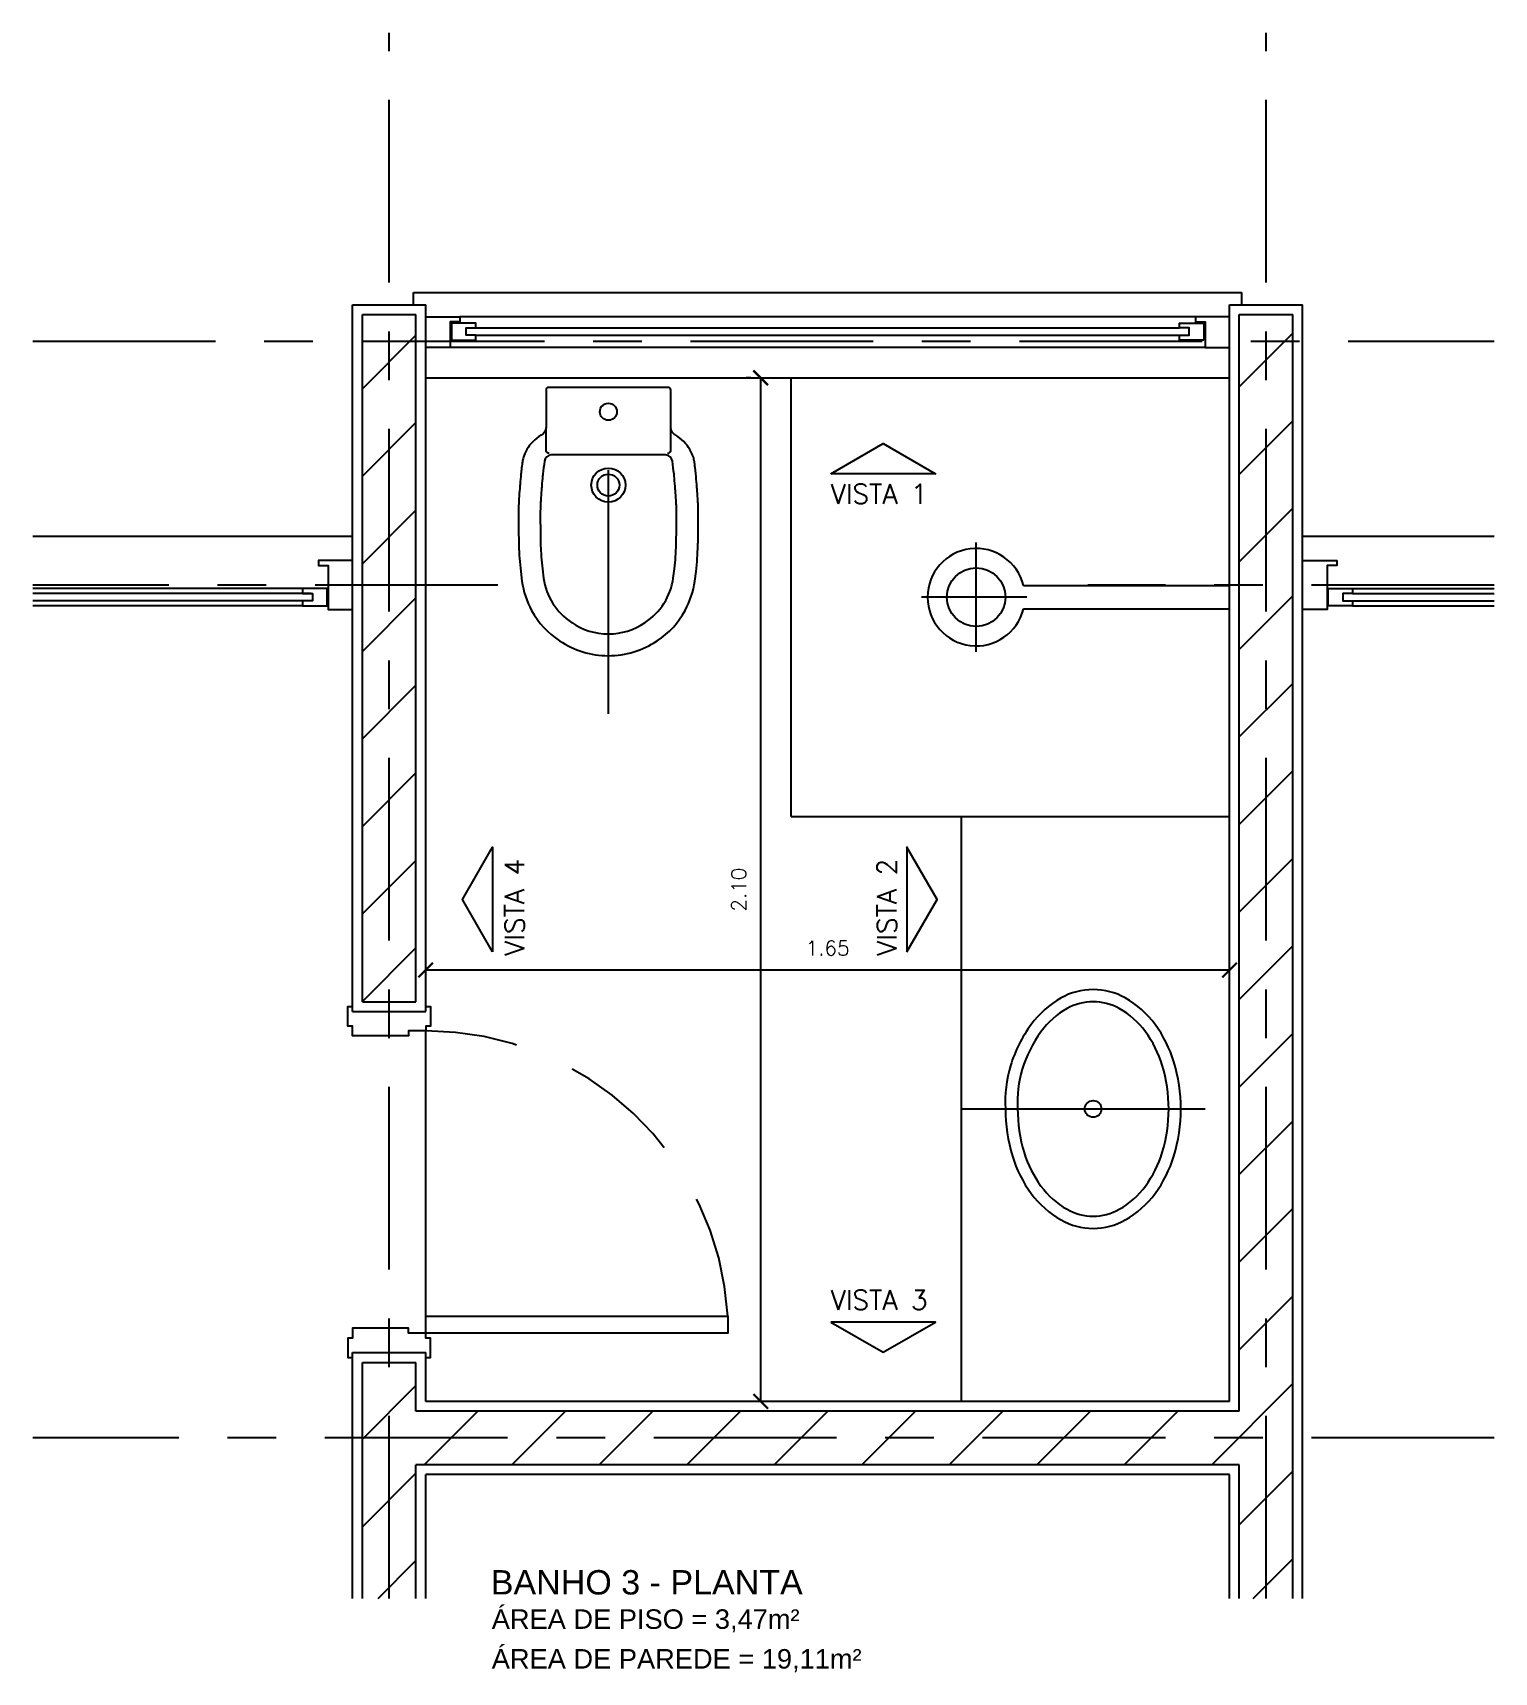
# Model space of a CAD drawing. Header units: millimetres. Extents: x 1 to 250, y 10 to 22.
# Drawn here: x 215.278 to 218.278, y 13.78 to 17.144 of the extents above; entities that cross this region are included whole.
import ezdxf

# ---------------------------------------------------------------- set-up
doc = ezdxf.new("R2010")
doc.units = ezdxf.units.MM
for name, pattern in [('CENTER', [0.6, 0.375, -0.075, 0.075, -0.075]), ('DASHDOT', [1, 0.5, -0.25, 0, -0.25]), ('HIDDEN', [0.375, 0.25, -0.125])]:
    doc.linetypes.add(name, pattern=pattern)
for name, color, linetype in [('ALV', 5, 'Continuous'), ('CAIX', 2, 'Continuous'), ('COTAS', 1, 'Continuous'), ('EIXOS', 141, 'CENTER'), ('HATCH', 8, 'Continuous'), ('LVISTA02', 1, 'Continuous'), ('NOTAS', 2, 'Continuous'), ('PEÇAS', 7, 'Continuous'), ('PEÇAS50', 8, 'Continuous'), ('REVEST', 2, 'Continuous')]:
    doc.layers.add(name, color=color, linetype=linetype)
doc.styles.add('60-20', font='romans.shx', dxfattribs={"height": 0.03})
doc.styles.add('60-50', font='romans.shx', dxfattribs={"height": 0.075})
doc.styles.add('80-20', font='romans.shx', dxfattribs={"height": 0.04})
doc.styles.add('ARIAL', font='arial.ttf', dxfattribs={"height": 0.05})
doc.dimstyles.new('20', dxfattribs={"dimtxt": 0.1, "dimasz": 0.075, "dimexe": 0.075, "dimexo": 0.05, "dimgap": 0.075, "dimtad": 1, "dimzin": 4, "dimdsep": 46, "dimtxsty": '60-50', "dimblk1": 'ARCHTICK', "dimblk2": 'ARCHTICK', "dimsah": 1, "dimcen": 2.5, "dimclrt": 3, "dimadec": 0, "dimazin": 0, "dimtfac": 1, "dimtmove": 2, "dimatfit": 3, "dimldrblk": 'ARCHTICK', "dimfxl": 1, "dimarcsym": 0})

# ---------------------------------------------------------------- blocks, each defined once
blk = doc.blocks.new('_ARCHTICK')
at = {"color": 0, "linetype": 'ByBlock', "const_width": 0.15}
blk.add_lwpolyline([(-0.5, -0.5), (0.5, 0.5)], dxfattribs=at)
blk = doc.blocks.new('*D150')
at = {"color": 0, "linetype": 'ByBlock'}
for p, q in [((216.0846, 15.2407), (216.0846, 15.2507)), ((217.7346, 15.2407), (217.7346, 15.2507)), ((216.0846, 15.2207), (217.7346, 15.2207))]:
    blk.add_line(p, q, dxfattribs=at)
at = {"layer": 'DEFPOINTS', "color": 0, "linetype": 'ByBlock'}
for p in [(216.0846, 15.2207), (217.7346, 15.2207), (217.7346, 15.2207)]:
    blk.add_point(p, dxfattribs=at)
at = {"color": 0, "linetype": 'ByBlock', "xscale": 0.03, "yscale": 0.03, "zscale": 0.03, "rotation": 180}
blk.add_blockref('_ARCHTICK', (216.0846, 15.2207), dxfattribs=at)
at = {"color": 0, "linetype": 'ByBlock', "xscale": 0.03, "yscale": 0.03, "zscale": 0.03}
blk.add_blockref('_ARCHTICK', (217.7346, 15.2207), dxfattribs=at)
at = {"color": 3, "linetype": 'ByBlock', "insert": (216.9096, 15.2657), "char_height": 0.03, "attachment_point": 5, "style": '60-20'}
blk.add_mtext('1.65', dxfattribs=at)
blk = doc.blocks.new('*D151')
at = {"color": 0, "linetype": 'ByBlock'}
for p, q in [((216.7522, 16.4356), (216.7422, 16.4356)), ((216.7722, 14.3356), (216.7722, 16.4356)), ((216.7522, 14.3356), (216.7422, 14.3356))]:
    blk.add_line(p, q, dxfattribs=at)
at = {"layer": 'DEFPOINTS', "color": 0, "linetype": 'ByBlock'}
for p in [(216.7722, 16.4356), (216.7722, 16.4356), (216.7722, 14.3356)]:
    blk.add_point(p, dxfattribs=at)
at = {"color": 0, "linetype": 'ByBlock', "xscale": 0.03, "yscale": 0.03, "zscale": 0.03}
for p, rotation in [((216.7722, 16.4356), 90), ((216.7722, 14.3356), 270)]:
    blk.add_blockref('_ARCHTICK', p, dxfattribs=dict(at, rotation=rotation))
at = {"color": 3, "linetype": 'ByBlock', "insert": (216.7272, 15.3856), "char_height": 0.03, "attachment_point": 5, "rotation": 90, "style": '60-20'}
blk.add_mtext('2.10', dxfattribs=at)

msp = doc.modelspace()

# ---------------------------------------------------------------- hatches: boundary and pattern name
at = {"layer": 'HATCH'}
h = msp.add_hatch(dxfattribs=at)
h.set_pattern_fill('ANSI31', color=256, scale=0.04, style=0)
h.paths.add_polyline_path([(216.0646, 16.5656), (215.9546, 16.5656), (215.9546, 15.1556), (216.0646, 15.1556)])
h.paths.add_polyline_path([(217.8646, 16.5656), (217.7546, 16.5656), (217.7546, 14.3156), (216.0646, 14.3156), (216.0646, 14.4156), (215.9546, 14.4156), (215.9546, 13.931), (216.0646, 13.931), (216.0646, 14.2056), (217.7546, 14.2056), (217.7546, 13.931), (217.8646, 13.931)])

# ---------------------------------------------------------------- linework, layer by layer
at = {"layer": 'ALV'}
for p, q in [((215.9546, 16.5656), (216.0646, 16.5656)), ((215.9546, 15.1556), (215.9546, 16.5656)), ((216.0646, 15.1556), (216.0646, 16.5656)), ((217.7546, 16.5656), (217.8646, 16.5656)), ((217.7546, 14.3156), (217.7546, 16.5656)), ((217.8646, 13.931), (217.8646, 16.5656)), ((215.9546, 15.1556), (216.0646, 15.1556)), ((215.9546, 14.4156), (216.0646, 14.4156)), ((215.9546, 13.931), (215.9546, 14.4156)), ((216.0646, 14.3156), (216.0646, 14.4156)), ((217.7546, 14.3156), (216.0646, 14.3156)), ((217.7546, 14.2056), (216.0646, 14.2056)), ((216.0646, 13.931), (216.0646, 14.2056)), ((217.7546, 13.931), (217.7546, 14.2056))]:
    msp.add_line(p, q, dxfattribs=at)
at = {"layer": 'CAIX', "color": 1}
for p, q in [((217.6646, 16.5606), (216.1546, 16.5606)), ((217.6846, 16.4979), (216.1346, 16.4979)), ((215.8321, 16.0031), (215.2782, 16.0031)), ((217.9871, 16.0031), (218.2778, 16.0031)), ((215.8321, 15.9681), (215.2782, 15.9681)), ((217.9871, 15.9681), (218.2778, 15.9681))]:
    msp.add_line(p, q, dxfattribs=at)
at = {"layer": 'CAIX'}
for p, q in [((216.1874, 16.5381), (217.6319, 16.5381)), ((216.1874, 16.5231), (217.6319, 16.5231)), ((215.8496, 15.9931), (215.2782, 15.9931)), ((215.8496, 15.9781), (215.2782, 15.9781)), ((217.9871, 15.9931), (218.2778, 15.9931)), ((217.9871, 15.9781), (218.2778, 15.9781))]:
    msp.add_line(p, q, dxfattribs=at)
for points in [[(216.0846, 16.5606), (216.1546, 16.5606), (216.1546, 16.5506), (216.1346, 16.5506), (216.1346, 16.4979), (216.0846, 16.4979)], [(217.7346, 16.5606), (217.6646, 16.5606), (217.6646, 16.5506), (217.6846, 16.5506), (217.6846, 16.4979), (217.7346, 16.4979)], [(215.9346, 16.0606), (215.8646, 16.0606), (215.8646, 16.0506), (215.8846, 16.0506), (215.8846, 15.9606), (215.9346, 15.9606)], [(217.8846, 16.0606), (217.9546, 16.0606), (217.9546, 16.0506), (217.9346, 16.0506), (217.9346, 15.9606), (217.8846, 15.9606)], [(216.0846, 15.1456), (216.0946, 15.1456), (216.0946, 15.1056), (216.0846, 15.1056), (216.0846, 15.0956), (216.0496, 15.0956), (216.0496, 15.0856), (215.9346, 15.0856), (215.9346, 15.1056), (215.9246, 15.1056), (215.9246, 15.1456), (215.9346, 15.1456)], [(216.0846, 14.4756), (216.0846, 14.5106), (216.7046, 14.5106), (216.7046, 14.4756), (216.0846, 14.4756)], [(216.0846, 14.4256), (216.0946, 14.4256), (216.0946, 14.4656), (216.0846, 14.4656), (216.0846, 14.4756), (216.0496, 14.4756), (216.0496, 14.4856), (215.9346, 14.4856), (215.9346, 14.4656), (215.9246, 14.4656), (215.9246, 14.4256), (215.9346, 14.4256)]]:
    msp.add_lwpolyline(points, dxfattribs=at)
for points in [[(216.1374, 16.5131), (216.1874, 16.5131), (216.1874, 16.5231), (216.1674, 16.5231), (216.1674, 16.5381), (216.1874, 16.5381), (216.1874, 16.5481), (216.1374, 16.5481)], [(217.6819, 16.5131), (217.6319, 16.5131), (217.6319, 16.5231), (217.6519, 16.5231), (217.6519, 16.5381), (217.6319, 16.5381), (217.6319, 16.5481), (217.6819, 16.5481)], [(215.8821, 16.0031), (215.8321, 16.0031), (215.8321, 15.9931), (215.8521, 15.9931), (215.8521, 15.9781), (215.8321, 15.9781), (215.8321, 15.9681), (215.8821, 15.9681)], [(217.9371, 16.0031), (217.9871, 16.0031), (217.9871, 15.9931), (217.9671, 15.9931), (217.9671, 15.9781), (217.9871, 15.9781), (217.9871, 15.9681), (217.9371, 15.9681)]]:
    msp.add_lwpolyline(points, close=True, dxfattribs=at)
at = {"layer": 'CAIX', "color": 8, "linetype": 'HIDDEN'}
msp.add_arc((216.0848, 14.4747), 0.6209, 3.3148, 90.0127, dxfattribs=at)
at = {"layer": 'EIXOS'}
for p, q in [((216.0096, 13.931), (216.0096, 17.1436)), ((217.8096, 13.931), (217.8096, 17.1436)), ((215.2782, 16.5106), (218.2778, 16.5106)), ((216.2325, 16.0106), (215.2782, 16.0106)), ((218.2778, 16.0106), (217.4435, 16.0106)), ((218.2778, 14.2606), (215.2782, 14.2606))]:
    msp.add_line(p, q, dxfattribs=at)
at = {"layer": 'LVISTA02'}
for p, q in [((216.0596, 16.6106), (217.7596, 16.6106)), ((216.0596, 16.5856), (216.0596, 16.6106)), ((217.7596, 16.5856), (217.7596, 16.6106)), ((216.0846, 16.4356), (217.7346, 16.4356)), ((216.8346, 15.5356), (216.8346, 16.4356)), ((215.2782, 16.1106), (215.9346, 16.1106)), ((217.8846, 16.1106), (218.2778, 16.1106)), ((216.8346, 15.5356), (217.7346, 15.5356)), ((217.1846, 14.3356), (217.1846, 15.5356)), ((216.0846, 14.5106), (216.0846, 15.0956))]:
    msp.add_line(p, q, dxfattribs=at)
at = {"layer": 'NOTAS', "color": 8, "linetype": 'DASHDOT'}
for p, q in [((216.4596, 15.7464), (216.4596, 16.4356)), ((217.2146, 15.8736), (217.2146, 16.0976)), ((217.3186, 15.9856), (217.1026, 15.9856)), ((217.1846, 14.9356), (217.7346, 14.9356))]:
    msp.add_line(p, q, dxfattribs=at)
at = {"layer": 'NOTAS'}
for points in [[(216.9162, 16.2388), (217.0236, 16.3007), (217.131, 16.2388)], [(216.2221, 15.258), (216.1601, 15.3654), (216.2221, 15.4727)], [(217.0723, 15.258), (217.1343, 15.3654), (217.0723, 15.4727)], [(216.9162, 14.4984), (217.0236, 14.4364), (217.131, 14.4984)]]:
    msp.add_lwpolyline(points, close=True, dxfattribs=at)
at = {"layer": 'PEÇAS', "color": 0, "linetype": 'ByBlock'}
for p, q in [((217.3117, 16.0096), (217.7346, 16.0096)), ((217.3117, 15.9616), (217.7346, 15.9616))]:
    msp.add_line(p, q, dxfattribs=at)
for points in [[(216.4596, 15.8656, 0.151271), (216.5596, 15.8961, 0.125962), (216.6171, 15.9586, 0.09008), (216.6371, 16.0186), (216.6396, 16.0386), (216.6416, 16.0586, 0.004685), (216.6432, 16.0851, 0.00925), (216.6436, 16.0986, 0.000115), (216.6441, 16.1367, 0.002343), (216.6441, 16.1386, 0.000782), (216.6442, 16.1516, 0.001444), (216.6441, 16.1586, 0.004804), (216.644, 16.169, 0.005206), (216.6436, 16.1786, 0.005188), (216.6431, 16.1876, 0.002211), (216.6416, 16.2086, 0.001932), (216.641, 16.2169, 0.000736), (216.6391, 16.2386, 0.008336), (216.6387, 16.2432, 0.001408), (216.6368, 16.2586, 0.000457), (216.6361, 16.2636, 0.054722), (216.634, 16.2726, 0.029037), (216.6271, 16.2886, 0.123774), (216.5979, 16.3179, -0.261182), (216.5876, 16.3336), (216.5876, 16.4106, 0.439555), (216.5821, 16.4161), (216.4596, 16.4161), (216.3371, 16.4161, 0.439555), (216.3316, 16.4106), (216.3316, 16.3336, -0.261182), (216.3214, 16.3179, 0.123774), (216.2921, 16.2886, 0.029037), (216.2853, 16.2726, 0.054722), (216.2831, 16.2636, 0.000457), (216.2825, 16.2586, 0.001408), (216.2806, 16.2432, 0.008336), (216.2801, 16.2386, 0.000736), (216.2783, 16.2169, 0.001932), (216.2776, 16.2086, 0.002211), (216.2761, 16.1876, 0.005188), (216.2756, 16.1786, 0.005206), (216.2753, 16.169, 0.004804), (216.2751, 16.1586, 0.001444), (216.2751, 16.1516, 0.000782), (216.2751, 16.1386, 0.002343), (216.2752, 16.1367, 0.000115), (216.2756, 16.0986, 0.00925), (216.2761, 16.0851, 0.004685), (216.2776, 16.0586), (216.2796, 16.0386), (216.2821, 16.0186, 0.09008), (216.3021, 15.9586, 0.125962), (216.3596, 15.8961, 0.151271)], [(217.4546, 15.1806, 0.129052), (217.3888, 15.1633, 0.106347), (217.3274, 15.1088, 0.084756), (217.285, 15.0244, 0.089657), (217.2746, 14.9356, 0.073988), (217.289, 14.8388, 0.084756), (217.3274, 14.7624, 0.106347), (217.3888, 14.7079, 0.129052), (217.4546, 14.6906, 0.129052), (217.5205, 14.7079, 0.106347), (217.5819, 14.7624, 0.084756), (217.6202, 14.8388, 0.073988), (217.6346, 14.9356, 0.073988), (217.6202, 15.0324, 0.084756), (217.5819, 15.1088, 0.106347), (217.5205, 15.1633, 0.129052)]]:
    msp.add_lwpolyline(points, format="xyb", close=True, dxfattribs=at)
msp.add_arc((217.2146, 15.9856), 0.1, 13.8865, 346.1135, dxfattribs=at)
at = {"layer": 'PEÇAS50'}
for points in [[(216.3381, 16.2811, -0.385098), (216.3317, 16.2861), (216.3316, 16.2876), (216.3316, 16.3336)], [(216.5811, 16.2811, 0.385098), (216.5876, 16.2861), (216.5876, 16.2876), (216.5876, 16.3336)], [(216.4598, 15.9103, 0.152133), (216.5349, 15.9334, 0.000372), (216.5351, 15.9335, 0.213243), (216.5928, 16.0246), (216.5952, 16.0436), (216.5971, 16.0624, 0.00456), (216.5986, 16.0874, 0.00925), (216.5989, 16.0992, 0.000115), (216.5994, 16.1373, 0.002343), (216.5994, 16.1387, 0.000782), (216.5995, 16.1516, 0.001444), (216.5994, 16.1583, 0.004804), (216.5993, 16.1679, 0.005206), (216.599, 16.1766, 0.005188), (216.5985, 16.1846, 0.002211), (216.5971, 16.2052, 0.001932), (216.5964, 16.2132, 0.000736), (216.5946, 16.2348, 0.008336), (216.5943, 16.2379, 0.002483), (216.5909, 16.2646, 0.380805), (216.5768, 16.2776), (216.4596, 16.2776), (216.3425, 16.2776, 0.380805), (216.3284, 16.2646, 0.002483), (216.325, 16.2379, 0.008336), (216.3247, 16.2348, 0.000736), (216.3229, 16.2132, 0.001932), (216.3222, 16.2052, 0.002211), (216.3208, 16.1846, 0.005188), (216.3203, 16.1766, 0.005206), (216.32, 16.1679, 0.004804), (216.3199, 16.1583, 0.001444), (216.3198, 16.1516, 0.000782), (216.3199, 16.1387, 0.002343), (216.3199, 16.1373, 0.000115), (216.3204, 16.0992, 0.00925), (216.3207, 16.0874, 0.00456), (216.3222, 16.0624), (216.3241, 16.0436), (216.3265, 16.0246, 0.213243), (216.3842, 15.9335, 0.000372), (216.3844, 15.9334, 0.152133), (216.4595, 15.9103)]]:
    msp.add_lwpolyline(points, format="xyb", dxfattribs=at)
msp.add_lwpolyline([(217.4546, 15.1556, 0.129052), (217.4011, 15.1416, 0.106347), (217.3475, 15.094, 0.084756), (217.309, 15.0171, 0.090518), (217.2996, 14.9364, 0.074629), (217.313, 14.8461, 0.084756), (217.3475, 14.7772, 0.106347), (217.4011, 14.7297, 0.129052), (217.4546, 14.7156, 0.129052), (217.5082, 14.7297, 0.106347), (217.5618, 14.7772, 0.084756), (217.5963, 14.8461, 0.073988), (217.6096, 14.9356, 0.073988), (217.5963, 15.0251, 0.084756), (217.5618, 15.094, 0.106347), (217.5082, 15.1416, 0.129052)], format="xyb", close=True, dxfattribs=at)
for centre, radius in [((216.4596, 16.3661), 0.0175), ((216.4596, 16.2156), 0.035), ((216.4596, 16.2156), 0.0225), ((217.2146, 15.9856), 0.06), ((217.4546, 14.9356), 0.0171)]:
    msp.add_circle(centre, radius, dxfattribs=at)
at = {"layer": 'REVEST'}
for p, q in [((215.9346, 16.5856), (216.0846, 16.5856)), ((215.9346, 15.1356), (215.9346, 16.5856)), ((216.0846, 15.1356), (216.0846, 16.5856)), ((217.7346, 16.5856), (217.8846, 16.5856)), ((217.7346, 14.3356), (217.7346, 16.5856)), ((217.8846, 13.931), (217.8846, 16.5856)), ((215.9346, 15.1356), (216.0846, 15.1356)), ((215.9346, 13.931), (215.9346, 14.4356)), ((215.9346, 14.4356), (216.0846, 14.4356)), ((216.0846, 14.3356), (216.0846, 14.4356)), ((217.7346, 14.3356), (216.0846, 14.3356)), ((216.0846, 13.931), (216.0846, 14.1856)), ((217.7346, 14.1856), (216.0846, 14.1856)), ((217.7346, 13.931), (217.7346, 14.1856))]:
    msp.add_line(p, q, dxfattribs=at)

# ---------------------------------------------------------------- texts
at = {"layer": 'NOTAS', "color": 3, "style": '80-20'}
for s, p in [('VISTA 1', (216.9159, 16.1774)), ('VISTA 3', (216.9159, 14.5236))]:
    msp.add_text(s, height=0.04, dxfattribs=at).set_placement(p)
for s, p in [('VISTA 4', (216.287, 15.2501)), ('VISTA 2', (217.0512, 15.2501))]:
    msp.add_text(s, height=0.04, rotation=90, dxfattribs=at).set_placement(p)
at = {"layer": 'NOTAS', "style": 'ARIAL'}
for s, height, p in [('BANHO 3 - PLANTA', 0.05, (216.2182, 13.9394)), ('ÁREA DE PISO = 3,47m²', 0.04, (216.2202, 13.8689)), ('ÁREA DE PAREDE = 19,11m²', 0.04, (216.2202, 13.7874))]:
    msp.add_text(s, height=height, dxfattribs=at).set_placement(p)

# ---------------------------------------------------------------- dimensions: what is measured, and where the dimension line sits
at = {"layer": 'COTAS'}
dim = msp.add_linear_dim(base=(216.7722, 16.4356), p1=(216.7722, 14.3356), p2=(216.7722, 16.4356), angle=90, dimstyle='20', override={"dimtxt": 0.02, "dimasz": 0.03, "dimexe": 0.03, "dimexo": 0.02, "dimgap": 0.03, "dimtxsty": '60-20'}, dxfattribs=at)
dim.commit()
dim.dimension.update_dxf_attribs({"geometry": '*D151', "text_midpoint": (216.7272, 15.3856)})
dim = msp.add_linear_dim(base=(217.7346, 15.2207), p1=(216.0846, 15.2207), p2=(217.7346, 15.2207), dimstyle='20', override={"dimtxt": 0.02, "dimasz": 0.03, "dimexe": 0.03, "dimexo": 0.02, "dimgap": 0.03, "dimtxsty": '60-20'}, dxfattribs=at)
dim.commit()
dim.dimension.update_dxf_attribs({"geometry": '*D150', "text_midpoint": (216.9096, 15.2657)})

doc.saveas('drawing.dxf')
